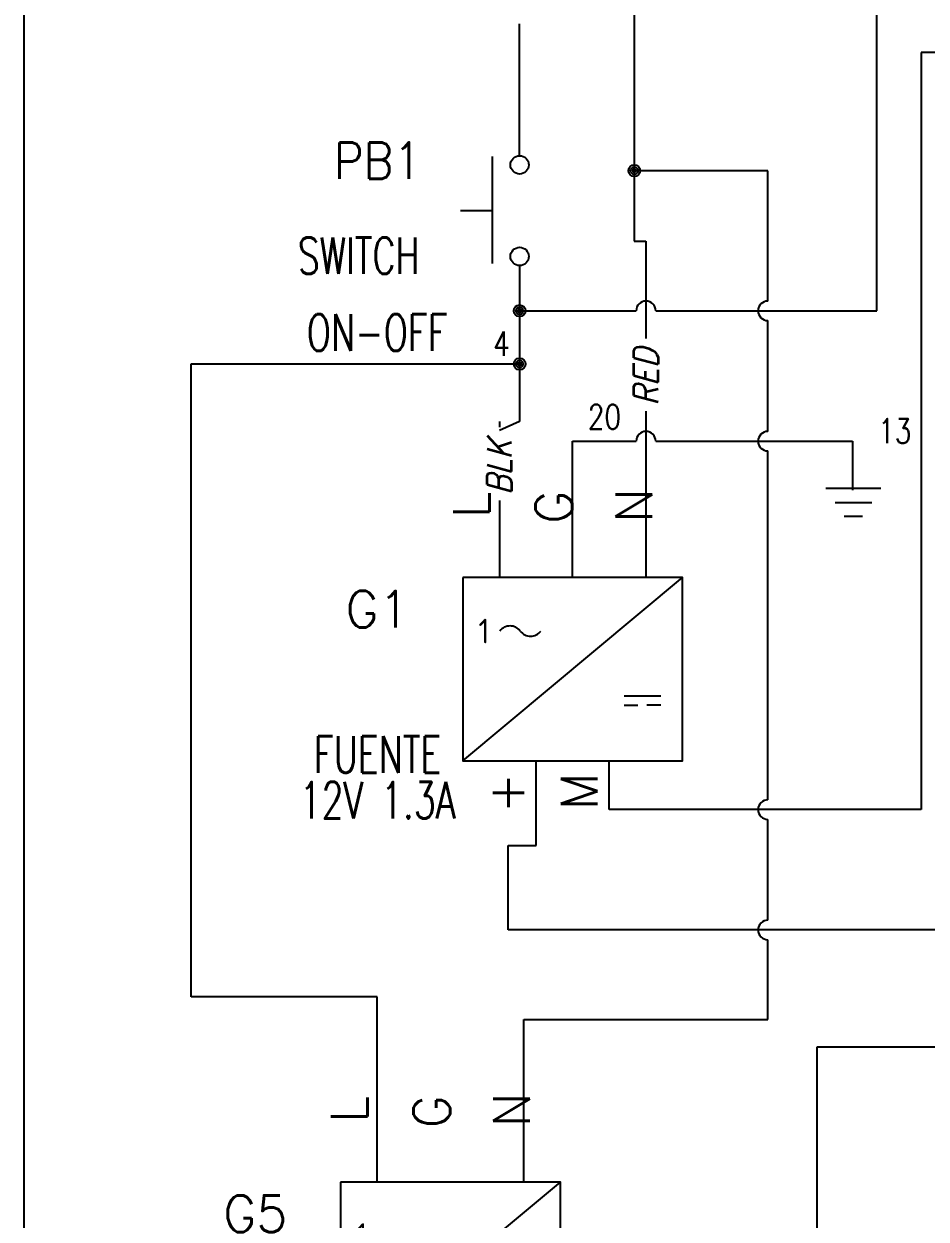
# Model space of a CAD drawing. Header units: millimetres. Extents: x 123.5 to 144.3, y 105.4 to 121.6.
# Drawn here: x 123.51 to 128.12, y 111.55 to 117.66 of the extents above; entities that cross this region are included whole.
import ezdxf
from ezdxf.enums import TextEntityAlignment as Align

# ---------------------------------------------------------------- set-up
doc = ezdxf.new("R2010")
doc.units = ezdxf.units.MM
for name, color, linetype in [('DESC', 250, 'Continuous'), ('MISC', 7, 'Continuous'), ('SYMS', 7, 'Continuous'), ('TAGS', 250, 'Continuous'), ('TERMS', 250, 'Continuous'), ('WIRES', 7, 'Continuous')]:
    doc.layers.add(name, color=color, linetype=linetype)
doc.layers.add('WIRENO', color=7, linetype='Continuous', true_color=0x000000)
doc.styles.add('WD', font='romans.shx')
doc.styles.add('WD_IEC', font='isocp2.shx', dxfattribs={"width": 0.9, "height": 4})

# ---------------------------------------------------------------- blocks, each defined once
blk = doc.blocks.new('VPW1_1PH')
for p, q in [((-0.125, -0.625), (0.625, 0)), ((0.4252, -0.4038), (0.5503, -0.4038)), ((0.4252, -0.4351), (0.4721, -0.4351)), ((0.5503, -0.4351), (0.5034, -0.4351))]:
    blk.add_line(p, q)
blk.add_lwpolyline([(-0.125, 0), (-0.125, -0.625), (0.625, -0.625), (0.625, 0)], close=True)
for centre, start, end in [((0.0364, -0.2089), 36.8699, 143.1301), ((0.1064, -0.1564), 216.8699, 323.1301)]:
    blk.add_arc(centre, 0.0438, start, end)
at = {"style": 'WD_IEC'}
blk.add_text('1', height=0.084, dxfattribs=at).set_placement((-0.0336, -0.1826), align=Align.MIDDLE_RIGHT)
at = {"linetype": 'Continuous', "style": 'WD', "flags": 8}
for tag, p in [('TERM02', (0.2098, 0.7277)), ('TERM03', (0.46, 0.7275)), ('TERM01', (-0.04, 0.6858)), ('TERM04', (0.085, -0.665)), ('TERM05', (0.335, -0.665))]:
    blk.add_attdef(tag, text='', height=0.125, rotation=90, dxfattribs=at).set_placement(p, align=Align.RIGHT)
at = {"style": 'WD', "width": 0.7}
for tag, p in [('INST', (-0.4155, 0.1687)), ('LOC', (-0.4155, -0.0009)), ('RATING1', (-0.4155, -0.3401)), ('XREF', (-0.4155, -0.5097)), ('DESC1', (-0.4155, -0.666)), ('DESC2', (-0.4155, -0.8222)), ('DESC3', (-0.4155, -0.9766))]:
    blk.add_attdef(tag, text='', height=0.125, dxfattribs=at).set_placement(p, align=Align.CENTER)
at = {"style": 'WD'}
for tag, p, height, flags in [('X2TERM01', (0, 0), 0.0125, 1), ('X2TERM02', (0.25, 0), 0.0125, 1), ('X2TERM03', (0.5, 0), 0.0125, 1), ('FAMILY', (0.6836, -0.525), 0.01, 9), ('X8TERM04', (0.125, -0.625), 0.0125, 1), ('X8TERM05', (0.375, -0.625), 0.0125, 1)]:
    blk.add_attdef(tag, p, '', height=height, dxfattribs=dict(at, flags=flags))
blk.add_attdef('TAG1', text='', height=0.125, dxfattribs=at).set_placement((-0.4155, -0.1705), align=Align.CENTER)
at = {"linetype": 'Continuous', "style": 'WD', "flags": 9}
for tag, p in [('MFG', (0.7089, -0.0854)), ('CAT', (0.7108, -0.0659)), ('ASSYCODE', (0.7089, -0.606))]:
    blk.add_attdef(tag, text='', height=0.01, dxfattribs=at).set_placement(p, align=Align.CENTER)
blk = doc.blocks.new('VPB11')
for p, q in [((-0.0938, 0.1849), (-0.0938, -0.1801)), ((-0.2022, 0), (-0.0938, 0))]:
    blk.add_line(p, q)
for centre in [(0, 0.1562), (0, -0.1562)]:
    blk.add_circle(centre, 0.0312)
at = {"style": 'WD'}
for tag, p, width in [('INST', (0.1269, 0.3902), 0.7), ('LOC', (0.1269, 0.2206), 0.7), ('TAG1', (0.1269, 0.0644), 0.9), ('XREF', (0.1287, -0.09), 0.7), ('DESC1', (0.1287, -0.242), 0.7), ('DESC2', (0.1287, -0.3982), 0.7)]:
    blk.add_attdef(tag, p, '', height=0.125, dxfattribs=dict(at, width=width))
at = {"linetype": 'Continuous', "style": 'WD'}
for tag, height, flags, p in [('TERM01', 0.125, 8, (-0.055, 0.2223)), ('MFG', 0.01, 9, (-0.1421, -0.0881)), ('CAT', 0.01, 9, (-0.1421, -0.0731))]:
    blk.add_attdef(tag, text='', height=height, dxfattribs=dict(at, flags=flags)).set_placement(p, align=Align.RIGHT)
at = {"color": 7, "style": 'WD', "flags": 1}
for tag, p in [('X2TERM01', (0, 0.1875)), ('X8TERM02', (0, -0.1875))]:
    blk.add_attdef(tag, p, '', height=0.0125, dxfattribs=at)
at = {"color": 7, "style": 'WD'}
for tag, p in [('X4LINK', (-0.2656, 0)), ('X1LINK', (0, 0))]:
    blk.add_attdef(tag, p, '', height=0.01, dxfattribs=at)
at = {"style": 'WD'}
for tag, flags, p in [('FAMILY', 9, (-0.1421, -0.0365)), ('CONTACT', 1, (-0.1421, -0.0531))]:
    blk.add_attdef(tag, text='', height=0.01, dxfattribs=dict(at, flags=flags)).set_placement(p, align=Align.RIGHT)
at = {"linetype": 'Continuous', "style": 'WD', "flags": 9}
blk.add_attdef('ASSYCODE', text='', height=0.01, dxfattribs=at).set_placement((-0.1551, -0.1064), align=Align.CENTER)
at = {"linetype": 'Continuous', "style": 'WD', "flags": 8}
blk.add_attdef('TERM02', text='', height=0.125, dxfattribs=at).set_placement((-0.0407, -0.2291), align=Align.TOP_RIGHT)
blk = doc.blocks.new('VGND2')
for p, q in [((0.09375, 0), (-0.09375, 0)), ((-0.0625, -0.046875), (0.0625, -0.046875)), ((-0.03125, -0.09375), (0.03125, -0.09375))]:
    blk.add_line(p, q)
at = {"style": 'WD', "flags": 1}
blk.add_attdef('X2TERM01', (0, 0), '', height=0.01, dxfattribs=at)
blk = doc.blocks.new('WD_WNH')
at = {"linetype": 'Continuous', "style": 'WD', "width": 0.8}
blk.add_attdef('WIRENO', text='', height=0.125, dxfattribs=at).set_placement((0, 0.0625), align=Align.CENTER)
at = {"style": 'WD', "flags": 1}
for tag, p in [('W01USER', (0, 0.0781)), ('W02USER', (0, 0.0703)), ('W03USER', (0, 0.0625)), ('W04USER', (0, 0.0547)), ('W05USER', (0, 0.0469)), ('W06USER', (0, 0.0391)), ('W07USER', (0, 0.0312)), ('W08USER', (0, 0.0234)), ('W09USER', (0, 0.0156)), ('W10USER', (0, 0.0078))]:
    blk.add_attdef(tag, text='', height=0.005, dxfattribs=at).set_placement(p, align=Align.CENTER)
blk = doc.blocks.new('VT0_LGENERIC')
at = {"style": 'WD', "flags": 1}
for tag, p in [('X2TERM01', (0, 0.25)), ('X8TERM01', (0, -0.25))]:
    blk.add_attdef(tag, p, '', height=0.01, rotation=90, dxfattribs=at)
at = {"style": 'WD', "oblique": 15, "width": 0.9}
blk.add_attdef('COLOR', text='', height=0.125, rotation=90, dxfattribs=at).set_placement((0, 0), align=Align.MIDDLE_CENTER)
at = {"color": 7, "style": 'WD'}
for tag, p in [('X2_TINY_DOT_DONT_REMOVE', (0, 0.25)), ('X8_TINY_DOT_DONT_REMOVE', (0, -0.25))]:
    blk.add_attdef(tag, p, '', height=0.0001, rotation=90, dxfattribs=at)
blk = doc.blocks.new('WD_WNV')
at = {"linetype": 'Continuous', "style": 'WD', "width": 0.8}
blk.add_attdef('WIRENO', text='', height=0.125, dxfattribs=at).set_placement((-0.05, 0), align=Align.MIDDLE_RIGHT)
at = {"style": 'WD', "flags": 1}
for tag, p in [('W01USER', (-0.0625, 0.0938)), ('W02USER', (-0.0625, 0.0859)), ('W03USER', (-0.0625, 0.0781)), ('W04USER', (-0.0625, 0.0703)), ('W05USER', (-0.0625, 0.0625)), ('W06USER', (-0.0625, 0.0547)), ('W07USER', (-0.0625, 0.0469)), ('W08USER', (-0.0625, 0.0391)), ('W09USER', (-0.0625, 0.0312)), ('W10USER', (-0.0625, 0.0234))]:
    blk.add_attdef(tag, text='', height=0.005, dxfattribs=at).set_placement(p, align=Align.CENTER)
blk = doc.blocks.new('WDDOT')
for radius in [0.03, 0.0187, 0.00929]:
    blk.add_circle((0, 0), radius)

msp = doc.modelspace()

# ---------------------------------------------------------------- linework, layer by layer
at = {"color": 7, "linetype": 'Continuous'}
msp.add_line((123.5055, 121.5905), (123.5055, 105.4055), dxfattribs=at)
at = {"layer": 'WIRES'}
for p, q in [((127.8695, 116.1936), (127.8695, 119.8958)), ((126.6292, 118.269), (126.6292, 116.549)), ((126.0422, 116.9871), (126.0422, 117.6614)), ((129.6262, 117.5159), (128.0976, 117.5159)), ((128.0976, 117.5159), (128.0976, 113.6414)), ((127.3124, 116.9104), (126.6292, 116.9104)), ((127.3124, 116.2436), (127.3124, 116.9104)), ((126.6292, 116.549), (126.6887, 116.549)), ((126.6887, 116.549), (126.6887, 116.0517)), ((126.0422, 116.4246), (126.0422, 115.6268)), ((126.0422, 116.1936), (126.6387, 116.1936)), ((126.7387, 116.1936), (127.8695, 116.1936)), ((127.3124, 115.5762), (127.3124, 116.1436)), ((124.3622, 112.6832), (124.3622, 115.9214)), ((124.3622, 115.9214), (126.0422, 115.9214)), ((126.6887, 115.6792), (126.6887, 114.8289)), ((126.0422, 115.6268), (125.9387, 115.5808)), ((125.9387, 115.6268), (125.9387, 115.5976)), ((126.3137, 114.8289), (126.3137, 115.5262)), ((126.3137, 115.5262), (126.6387, 115.5262)), ((126.7387, 115.5262), (127.7451, 115.5262)), ((127.7451, 115.5262), (127.7451, 115.2762)), ((127.3124, 113.6914), (127.3124, 115.4762)), ((125.9387, 115.2231), (125.9387, 114.8289)), ((126.1262, 113.4585), (126.1262, 113.8914)), ((126.5012, 113.6414), (126.5012, 113.8914)), ((128.0976, 113.6414), (126.5012, 113.6414)), ((127.3124, 113.0756), (127.3124, 113.5914)), ((125.9842, 113.0256), (125.9842, 113.4585)), ((125.9842, 113.4585), (126.1262, 113.4585)), ((128.4338, 113.0256), (125.9842, 113.0256)), ((127.3124, 112.5668), (127.3124, 112.9756)), ((125.3133, 112.6832), (124.3622, 112.6832)), ((125.3133, 111.7361), (125.3133, 112.6832)), ((126.0633, 111.7361), (126.0633, 112.5668)), ((126.0633, 112.5668), (127.3124, 112.5668)), ((127.5653, 109.9646), (127.5653, 112.4276)), ((127.5653, 112.4276), (130.5555, 112.4276))]:
    msp.add_line(p, q, dxfattribs=at)
for centre, start, end in [((126.6887, 116.1936), 0, 180), ((127.3124, 116.1936), 90, 270), ((126.6887, 115.5262), 0, 180), ((127.3124, 115.5262), 90, 270), ((127.3124, 113.6414), 90, 270), ((127.3124, 113.0256), 90, 270)]:
    msp.add_arc(centre, 0.05, start, end, dxfattribs=at)

# ---------------------------------------------------------------- block references
at = {"layer": 'SYMS'}
ref = msp.add_blockref('VPB11', (126.0422, 116.7059), dxfattribs=dict(at, xscale=1.5, yscale=1.5, zscale=1.5))
ref.add_attrib('DESC2', 'ON-OFF', (124.9531, 115.9883), dxfattribs={"layer": 'DESC', "height": 0.1875, "style": 'WD', "width": 0.7})
ref.add_attrib('DESC1', 'SWITCH', (124.9067, 116.3818), dxfattribs={"layer": 'DESC', "height": 0.1875, "style": 'WD', "width": 0.7})
ref.add_attrib('TAG1', 'PB1', (125.0921, 116.8679), dxfattribs={"layer": 'TAGS', "height": 0.1875, "style": 'WD', "width": 0.9})
for p in [(126.6292, 116.9104), (126.0422, 116.1936), (126.0422, 115.9214)]:
    msp.add_blockref('WDDOT', p, dxfattribs=at)
ref = msp.add_blockref('VT0_LGENERIC', (126.6887, 115.8551), dxfattribs=at)
ref.add_attrib('X2_TINY_DOT_DONT_REMOVE', '.', (126.6887, 116.0517), dxfattribs={"layer": 'MISC', "color": 7, "height": 0.0001, "rotation": 90, "style": 'WD'})
ref.add_attrib('X8_TINY_DOT_DONT_REMOVE', '.', (126.6887, 115.6792), dxfattribs={"layer": 'MISC', "color": 7, "height": 0.0001, "rotation": 90, "style": 'WD'})
ref.add_attrib('COLOR', 'RED', dxfattribs={"layer": 'MISC', "height": 0.125, "rotation": 90, "style": 'WD', "oblique": 15, "width": 0.9}).set_placement((126.6887, 115.8551), align=Align.MIDDLE_CENTER)
ref = msp.add_blockref('VT0_LGENERIC', (125.9387, 115.3936), dxfattribs=at)
ref.add_attrib('X2_TINY_DOT_DONT_REMOVE', '.', (125.9387, 115.5976), dxfattribs={"layer": 'MISC', "color": 7, "height": 0.0001, "rotation": 90, "style": 'WD'})
ref.add_attrib('X8_TINY_DOT_DONT_REMOVE', '.', (125.9387, 115.2231), dxfattribs={"layer": 'MISC', "color": 7, "height": 0.0001, "rotation": 90, "style": 'WD'})
ref.add_attrib('COLOR', 'BLK', dxfattribs={"layer": 'MISC', "height": 0.125, "rotation": 90, "style": 'WD', "oblique": 15, "width": 0.9}).set_placement((125.9387, 115.3936), align=Align.MIDDLE_CENTER)
at = {"layer": 'SYMS', "xscale": 1.5, "yscale": 1.5, "zscale": 1.5}
msp.add_blockref('VGND2', (127.7501, 115.2837), dxfattribs=at)
at = {"layer": 'SYMS'}
ref = msp.add_blockref('VPW1_1PH', (125.9387, 114.8289), dxfattribs=dict(at, xscale=1.5, yscale=1.5, zscale=1.5))
ref.add_attrib('DESC1', 'FUENTE', dxfattribs={"layer": 'DESC', "height": 0.1875, "style": 'WD', "width": 0.7}).set_placement((125.3155, 113.83), align=Align.CENTER)
ref.add_attrib('DESC2', '12V 1.3A', dxfattribs={"layer": 'DESC', "height": 0.1875, "style": 'WD', "width": 0.7}).set_placement((125.3155, 113.5956), align=Align.CENTER)
ref.add_attrib('TAG1', 'G1', dxfattribs={"layer": 'TAGS', "height": 0.1875, "style": 'WD'}).set_placement((125.3155, 114.5731), align=Align.CENTER)
ref.add_attrib('TERM03', 'N', dxfattribs={"layer": 'TERMS', "linetype": 'Continuous', "height": 0.1875, "rotation": 90, "style": 'WD', "flags": 8}).set_placement((126.7201, 115.2865), align=Align.RIGHT)
ref.add_attrib('TERM02', 'G', dxfattribs={"layer": 'TERMS', "linetype": 'Continuous', "height": 0.1875, "rotation": 90, "style": 'WD', "flags": 8}).set_placement((126.3115, 115.2724), align=Align.RIGHT)
ref.add_attrib('TERM01', 'L', dxfattribs={"layer": 'TERMS', "linetype": 'Continuous', "height": 0.1875, "rotation": 90, "style": 'WD', "flags": 8}).set_placement((125.8889, 115.2686), align=Align.RIGHT)
ref.add_attrib('TERM05', 'M', dxfattribs={"layer": 'TERMS', "linetype": 'Continuous', "height": 0.1875, "rotation": 90, "style": 'WD', "flags": 8}).set_placement((126.4412, 113.8314), align=Align.RIGHT)
ref.add_attrib('TERM04', '+', dxfattribs={"layer": 'TERMS', "linetype": 'Continuous', "height": 0.1875, "rotation": 90, "style": 'WD', "flags": 8}).set_placement((126.0662, 113.8314), align=Align.RIGHT)
ref = msp.add_blockref('VPW1_1PH', (125.3133, 111.7361), dxfattribs=dict(at, xscale=1.5, yscale=1.5, zscale=1.5))
ref.add_attrib('DESC1', 'FUENTE', dxfattribs={"layer": 'DESC', "height": 0.1875, "style": 'WD', "width": 0.7}).set_placement((124.6901, 110.7371), align=Align.CENTER)
ref.add_attrib('DESC2', '12V 5A', dxfattribs={"layer": 'DESC', "height": 0.1875, "style": 'WD', "width": 0.7}).set_placement((124.6901, 110.5027), align=Align.CENTER)
ref.add_attrib('TAG1', 'G5', dxfattribs={"layer": 'TAGS', "height": 0.1875, "style": 'WD'}).set_placement((124.6901, 111.4803), align=Align.CENTER)
ref.add_attrib('TERM03', 'N', dxfattribs={"layer": 'TERMS', "linetype": 'Continuous', "height": 0.1875, "rotation": 90, "style": 'WD', "flags": 8}).set_placement((126.0947, 112.1936), align=Align.RIGHT)
ref.add_attrib('TERM02', 'G', dxfattribs={"layer": 'TERMS', "linetype": 'Continuous', "height": 0.1875, "rotation": 90, "style": 'WD', "flags": 8}).set_placement((125.6862, 112.1795), align=Align.RIGHT)
ref.add_attrib('TERM01', 'L', dxfattribs={"layer": 'TERMS', "linetype": 'Continuous', "height": 0.1875, "rotation": 90, "style": 'WD', "flags": 8}).set_placement((125.2635, 112.1757), align=Align.RIGHT)
ref.add_attrib('TERM05', 'M', dxfattribs={"layer": 'TERMS', "linetype": 'Continuous', "height": 0.1875, "rotation": 90, "style": 'WD', "flags": 8}).set_placement((125.8158, 110.7386), align=Align.RIGHT)
ref.add_attrib('TERM04', '+', dxfattribs={"layer": 'TERMS', "linetype": 'Continuous', "height": 0.1875, "rotation": 90, "style": 'WD', "flags": 8}).set_placement((125.4408, 110.7386), align=Align.RIGHT)
at = {"layer": 'WIRENO'}
ref = msp.add_blockref('WD_WNV', (126.0422, 116.0257), dxfattribs=at)
ref.add_attrib('WIRENO', '4', dxfattribs={"linetype": 'Continuous', "height": 0.125, "style": 'WD', "width": 0.8}).set_placement((125.9922, 116.0257), align=Align.MIDDLE_RIGHT)
ref = msp.add_blockref('WD_WNH', (126.4762, 115.5262), dxfattribs=at)
ref.add_attrib('WIRENO', '20', dxfattribs={"linetype": 'Continuous', "height": 0.125, "style": 'WD', "width": 0.8}).set_placement((126.4762, 115.5887), align=Align.CENTER)
ref = msp.add_blockref('WD_WNV', (128.0976, 115.5786), dxfattribs=at)
ref.add_attrib('WIRENO', '13', dxfattribs={"linetype": 'Continuous', "height": 0.125, "style": 'WD', "width": 0.8}).set_placement((128.0476, 115.5786), align=Align.MIDDLE_RIGHT)

doc.saveas('drawing.dxf')
